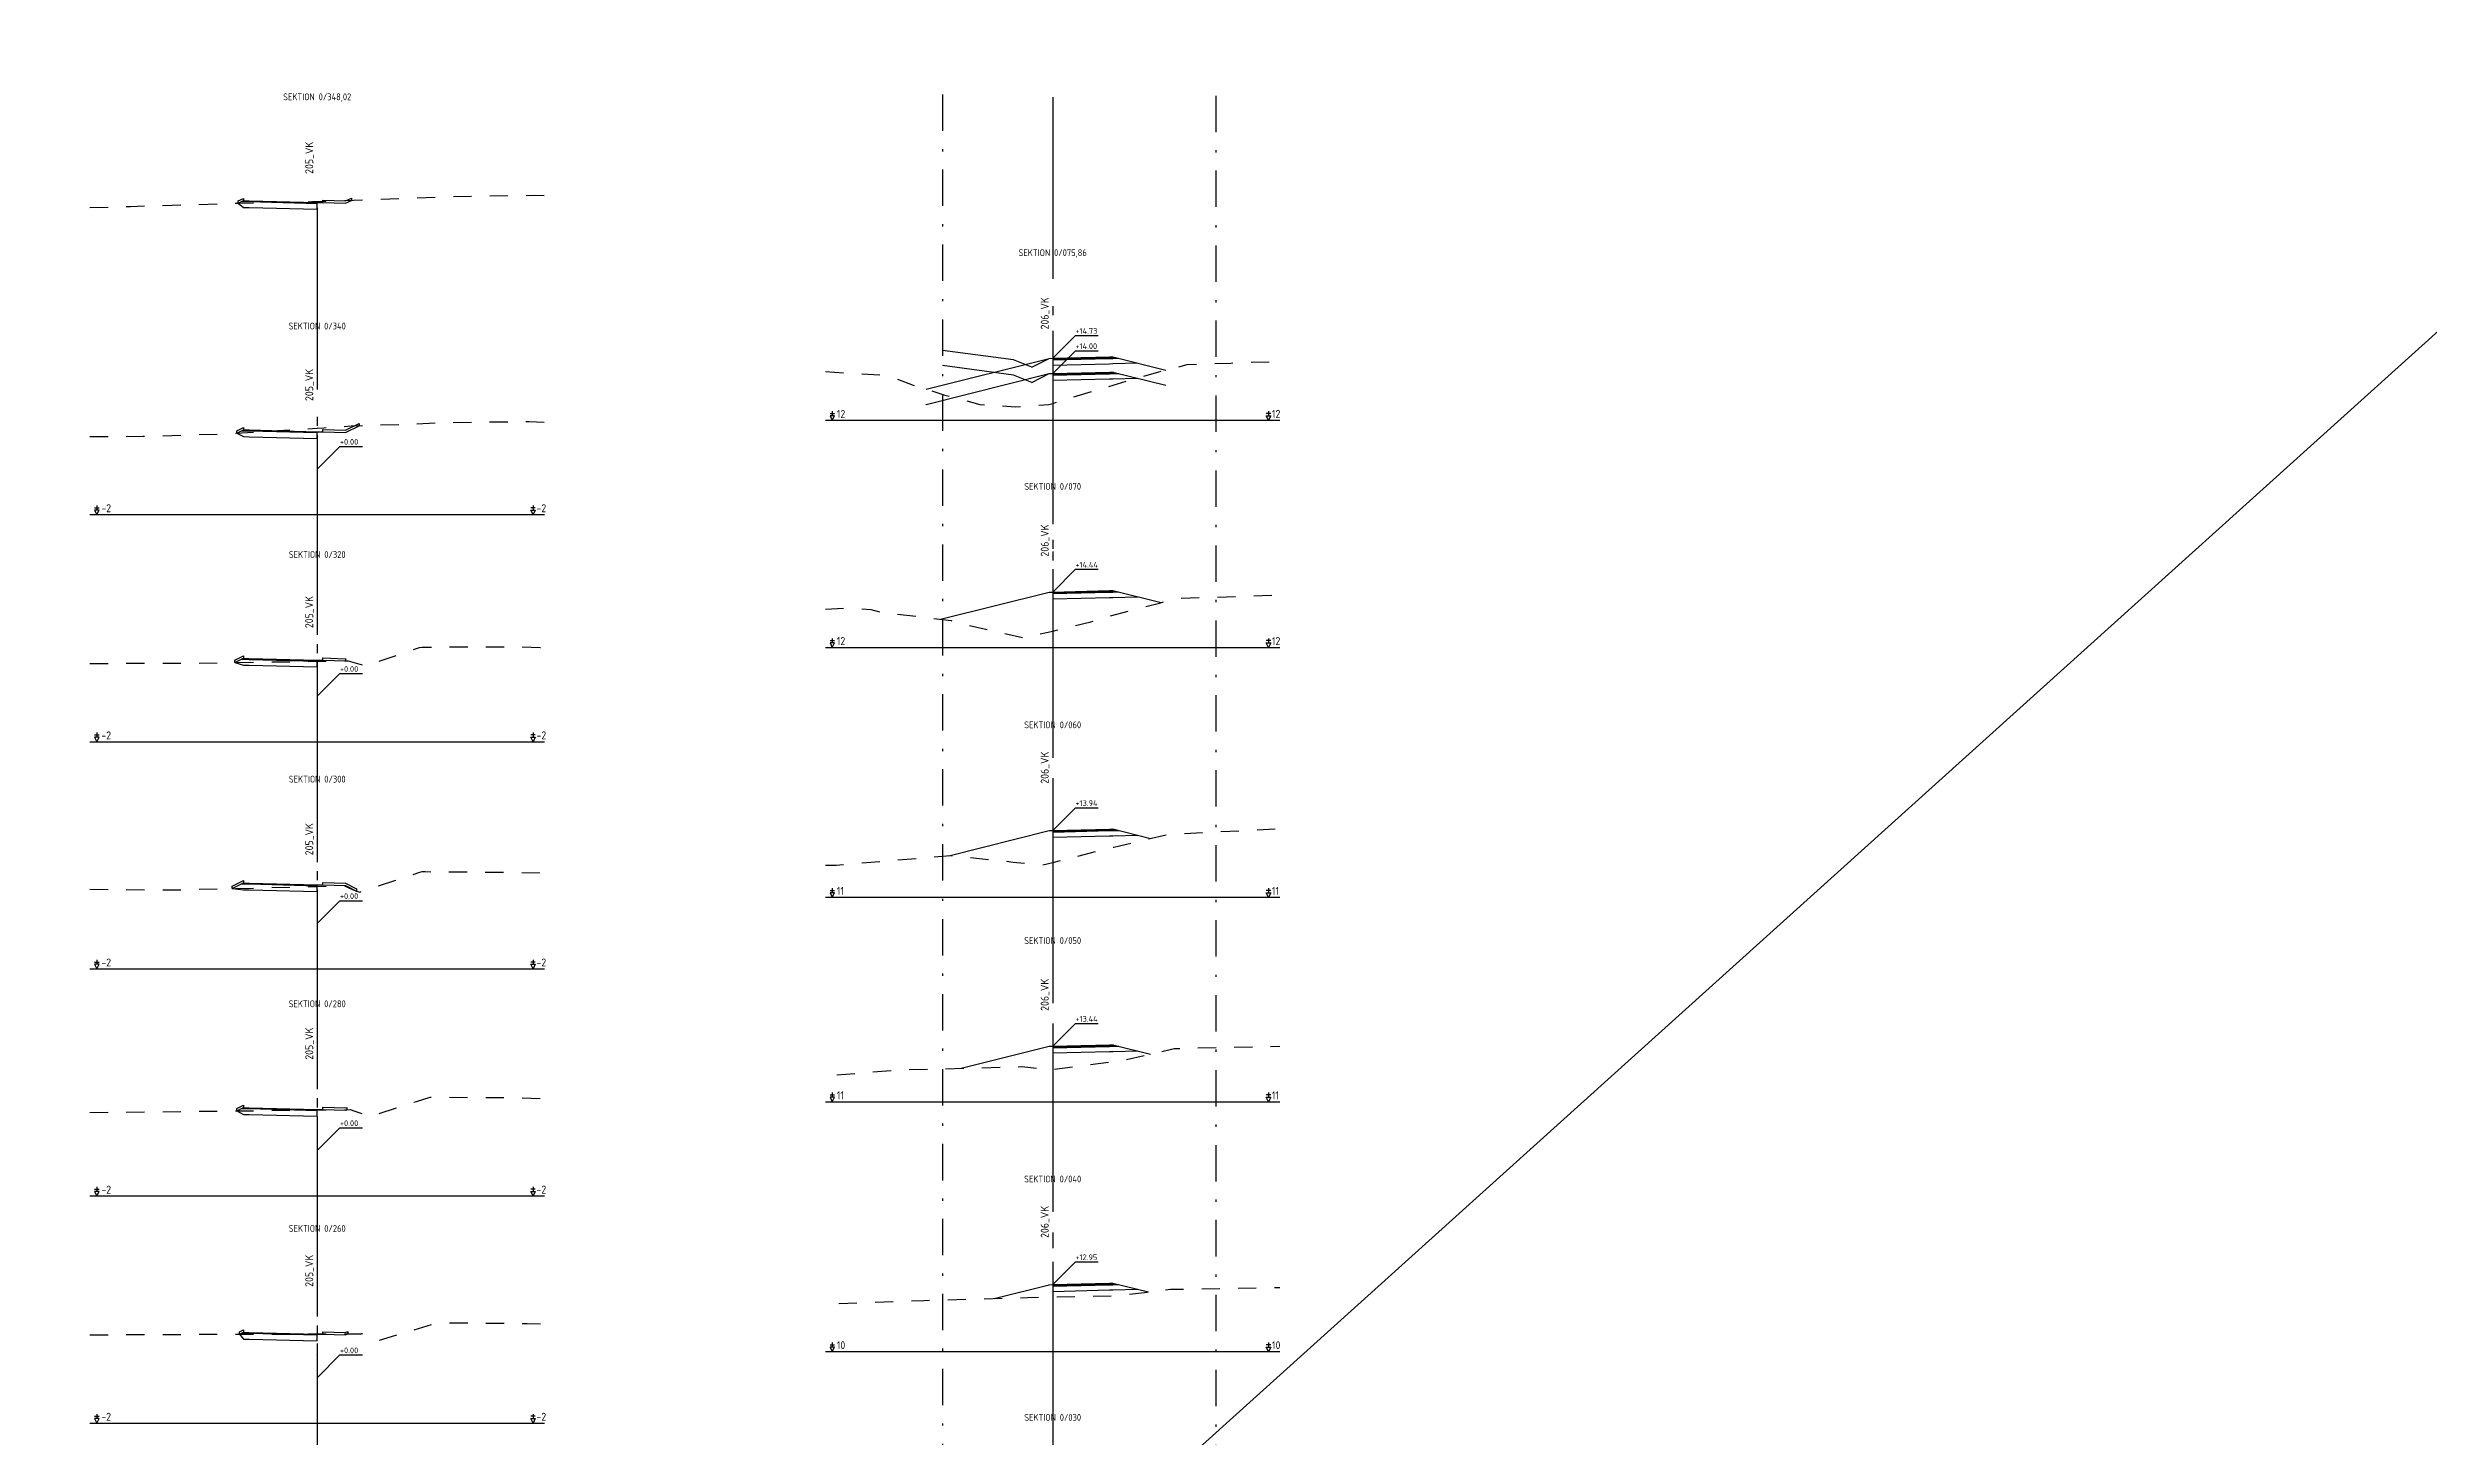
# Model space of a CAD drawing. Header units: metres. Extents: x 117388 to 123031, y 6148214 to 6150604.
# Drawn here: x 117842.7 to 117947.5, y 6149762.2 to 6149823.3 of the extents above; entities that cross this region are included whole.
import ezdxf
from ezdxf.enums import TextEntityAlignment as Align

# ---------------------------------------------------------------- set-up
doc = ezdxf.new("R2010")
doc.units = ezdxf.units.M
doc.header["$LTSCALE"] = 0.4
for name, pattern in [('AA_DASHED_2', [4, 2, -2]), ('CENTER', [16, 10, -2, 2, -2]), ('CENTRUMLINJE', [27, 20, -3, 1, -3]), ('DASHDOT', [8, 4, -2, 0, -2])]:
    doc.linetypes.add(name, pattern=pattern)
for name, color, linetype in [('05_FASTIGHGR', 7, 'DASHDOT'), ('M-311', 4, 'CENTER'), ('M-312A', 3, 'CONTINUOUS'), ('M-37-Bekladnad', 3, 'CONTINUOUS'), ('M-37-CL', 1, 'CENTRUMLINJE'), ('M-37-CL_Txt', 1, 'CONTINUOUS'), ('M-37-Mark', 9, 'AA_DASHED_2'), ('M-37-OB_B1', 4, 'CONTINUOUS'), ('M-37-OB_B2', 4, 'CONTINUOUS'), ('M-37-OB_Bi1', 4, 'CONTINUOUS'), ('M-37-OB_Bi2', 4, 'CONTINUOUS'), ('M-37-Profilhojd', 3, 'CONTINUOUS'), ('M-37-Refhojd_Lin', 1, 'CONTINUOUS'), ('M-37-Refhojd_Txt', 1, 'CONTINUOUS'), ('M-37-SektNr', 3, 'CONTINUOUS'), ('M-37-Vag-Overyta', 3, 'CONTINUOUS'), ('M-37-Vag-Slitlager', 4, 'CONTINUOUS'), ('Road_LayerForCsGenerator', 7, 'CONTINUOUS'), ('T19202X', 7, 'CONTINUOUS')]:
    doc.layers.add(name, color=color, linetype=linetype)
doc.layers.add('Non-PlotDot', color=7, linetype='CONTINUOUS', plot=False)
doc.styles.add('P_ISO_25', font='ISO', dxfattribs={"height": 2.5})
doc.styles.add('P_ISO_30', font='ISO', dxfattribs={"height": 3})

msp = doc.modelspace()

# ---------------------------------------------------------------- linework, layer by layer
at = {"layer": '05_FASTIGHGR'}
for p, q in [((117882.092, 6149821.252), (117882.092, 6149710.601)), ((117894.122, 6149821.206), (117894.122, 6149698.631))]:
    msp.add_line(p, q, dxfattribs=at)
at = {"layer": 'M-311'}
for p, q in [((117885.222, 6149809.573), (117882.092, 6149809.99)), ((117885.222, 6149808.903), (117882.092, 6149809.32)), ((117886.021, 6149809.254), (117885.222, 6149809.573)), ((117886.021, 6149809.254), (117886.793, 6149809.64)), ((117886.021, 6149808.584), (117885.222, 6149808.903)), ((117886.021, 6149808.584), (117886.793, 6149808.97))]:
    msp.add_line(p, q, dxfattribs=at)
at = {"layer": 'M-312A', "flags": 128}
msp.add_lwpolyline([(118133.929, 6149978.568), (117494.355, 6149401.904)], dxfattribs=at)
at = {"layer": 'M-37-Bekladnad', "flags": 128}
for points in [[(117851.091, 6149816.47), (117851.091, 6149816.57), (117851.323, 6149816.686), (117851.323, 6149816.586)], [(117854.823, 6149816.499), (117854.823, 6149816.599), (117855.823, 6149816.569), (117856.082, 6149816.698), (117856.082, 6149816.598)], [(117851.029, 6149806.347), (117851.029, 6149806.447), (117851.323, 6149806.594), (117851.323, 6149806.494)], [(117854.823, 6149806.407), (117854.823, 6149806.507), (117855.823, 6149806.477), (117856.423, 6149806.777), (117856.423, 6149806.677)], [(117850.951, 6149796.251), (117850.951, 6149796.351), (117851.323, 6149796.537), (117851.323, 6149796.437)], [(117854.823, 6149796.349), (117854.823, 6149796.449), (117855.823, 6149796.419), (117855.825, 6149796.42), (117855.825, 6149796.32)], [(117850.829, 6149786.299), (117850.829, 6149786.399), (117851.323, 6149786.646), (117851.323, 6149786.546)], [(117854.823, 6149786.459), (117854.823, 6149786.559), (117855.823, 6149786.529), (117856.306, 6149786.287), (117856.306, 6149786.187)], [(117851.032, 6149776.51), (117851.032, 6149776.61), (117851.323, 6149776.755), (117851.323, 6149776.655)], [(117854.823, 6149776.568), (117854.823, 6149776.668), (117855.823, 6149776.638), (117855.874, 6149776.663), (117855.874, 6149776.563)], [(117851.153, 6149766.679), (117851.153, 6149766.779), (117851.323, 6149766.865), (117851.323, 6149766.765)], [(117854.823, 6149766.677), (117854.823, 6149766.777), (117855.823, 6149766.747), (117855.921, 6149766.796), (117855.921, 6149766.696)]]:
    msp.add_lwpolyline(points, dxfattribs=at)
at = {"layer": 'M-37-CL'}
for p, q in [((117886.942, 6149821.144), (117886.942, 6149798.144)), ((117854.573, 6149816.263), (117854.573, 6149793.263)), ((117886.942, 6149810.853), (117886.942, 6149787.853)), ((117854.573, 6149806.263), (117854.573, 6149783.263)), ((117886.942, 6149800.356), (117886.942, 6149777.356)), ((117854.573, 6149796.263), (117854.573, 6149773.263)), ((117886.942, 6149790.859), (117886.942, 6149767.859)), ((117854.573, 6149786.263), (117854.573, 6149763.263)), ((117886.942, 6149780.362), (117886.942, 6149757.362)), ((117854.573, 6149776.263), (117854.573, 6149753.263)), ((117886.942, 6149769.865), (117886.942, 6149746.865)), ((117854.573, 6149766.263), (117854.573, 6149743.263))]:
    msp.add_line(p, q, dxfattribs=at)
at = {"layer": 'M-37-Mark', "flags": 128}
for points in [[(117844.573, 6149816.276), (117846.359, 6149816.329), (117848.197, 6149816.389), (117851.089, 6149816.47), (117854.331, 6149816.543), (117854.573, 6149816.55), (117856.915, 6149816.625), (117858.916, 6149816.71), (117859.965, 6149816.746), (117860.559, 6149816.771), (117860.561, 6149816.77), (117863.298, 6149816.809), (117864.141, 6149816.825), (117864.573, 6149816.809)], [(117876.942, 6149809.059), (117879.685, 6149808.888), (117880.805, 6149808.466), (117882.198, 6149808.026), (117883.743, 6149807.612), (117885.307, 6149807.506), (117886.774, 6149807.607), (117886.942, 6149807.659), (117888.916, 6149808.266), (117891.505, 6149809.015), (117892.865, 6149809.373), (117894.79, 6149809.436), (117895.647, 6149809.465), (117896.942, 6149809.505)], [(117844.573, 6149806.203), (117846.916, 6149806.21), (117850.56, 6149806.318), (117854.573, 6149806.568), (117854.859, 6149806.585), (117856.066, 6149806.665), (117858.672, 6149806.753), (117860.287, 6149806.82), (117860.288, 6149806.82), (117862.419, 6149806.85), (117863.887, 6149806.859), (117864.573, 6149806.831)], [(117876.942, 6149798.597), (117877.93, 6149798.646), (117878.933, 6149798.583), (117879.343, 6149798.479), (117882.479, 6149798.093), (117883.199, 6149797.9), (117885.68, 6149797.337), (117886.942, 6149797.636), (117888.626, 6149798.035), (117889.456, 6149798.29), (117891.643, 6149798.87), (117892.424, 6149799.076), (117896.166, 6149799.199), (117896.942, 6149799.225)], [(117844.573, 6149796.21), (117848.886, 6149796.223), (117849.238, 6149796.226), (117854.573, 6149796.303), (117855.942, 6149796.322), (117856.617, 6149796.132), (117856.781, 6149796.091), (117857.18, 6149796.262), (117859.082, 6149796.916), (117859.186, 6149796.919), (117859.515, 6149796.93), (117861.113, 6149796.938), (117861.273, 6149796.936), (117863.289, 6149796.943), (117864.379, 6149796.911), (117864.573, 6149796.903)], [(117876.942, 6149787.33), (117877.417, 6149787.334), (117879.678, 6149787.521), (117882.444, 6149787.752), (117885.205, 6149787.467), (117886.501, 6149787.339), (117886.942, 6149787.45), (117889.633, 6149788.126), (117892.026, 6149788.688), (117896.942, 6149788.934)], [(117844.573, 6149786.266), (117848.297, 6149786.239), (117848.325, 6149786.24), (117854.573, 6149786.387), (117855.767, 6149786.415), (117856.151, 6149786.236), (117856.446, 6149786.143), (117859.088, 6149787.014), (117859.19, 6149787.043), (117859.32, 6149787.042), (117863.062, 6149787.019), (117864.573, 6149786.979)], [(117877.438, 6149778.095), (117880.063, 6149778.31), (117885.581, 6149778.458), (117886.864, 6149778.331), (117886.942, 6149778.341), (117890.114, 6149778.75), (117892.289, 6149779.256), (117896.942, 6149779.356)], [(117844.573, 6149776.439), (117854.573, 6149776.549), (117856.022, 6149776.565), (117856.236, 6149776.491), (117856.902, 6149776.268), (117858.944, 6149776.927), (117859.538, 6149777.121), (117860.092, 6149777.115), (117863.405, 6149777.088), (117864.573, 6149777.047)], [(117877.527, 6149768.028), (117881.272, 6149768.162), (117885.832, 6149768.295), (117886.942, 6149768.316), (117889.82, 6149768.372), (117892.122, 6149768.655), (117896.942, 6149768.731)], [(117844.573, 6149766.653), (117849.409, 6149766.675), (117853.217, 6149766.685), (117854.573, 6149766.69), (117856.513, 6149766.699), (117856.52, 6149766.709), (117856.607, 6149766.677), (117857.292, 6149766.405), (117857.843, 6149766.577), (117859.896, 6149767.184), (117860.774, 6149767.175), (117863.816, 6149767.153), (117864.573, 6149767.135)]]:
    msp.add_lwpolyline(points, dxfattribs=at)
at = {"layer": 'M-37-OB_B1', "flags": 128}
for points in [[(117886.942, 6149809.614), (117886.942, 6149809.574), (117889.442, 6149809.636), (117889.592, 6149809.64), (117889.847, 6149809.646)], [(117886.942, 6149808.944), (117886.942, 6149808.904), (117889.442, 6149808.966), (117889.592, 6149808.97), (117889.847, 6149808.976)], [(117886.942, 6149799.323), (117886.942, 6149799.283), (117889.442, 6149799.345), (117889.592, 6149799.349), (117889.847, 6149799.355)], [(117886.942, 6149788.826), (117886.942, 6149788.786), (117889.442, 6149788.848), (117889.592, 6149788.852), (117889.847, 6149788.858)], [(117886.942, 6149779.329), (117886.942, 6149779.289), (117889.442, 6149779.351), (117889.592, 6149779.355), (117889.847, 6149779.361)], [(117886.942, 6149768.832), (117886.942, 6149768.792), (117889.442, 6149768.854), (117889.592, 6149768.858), (117889.847, 6149768.865)]]:
    msp.add_lwpolyline(points, dxfattribs=at)
at = {"layer": 'M-37-OB_B2', "flags": 128}
for points in [[(117851.091, 6149816.47), (117851.323, 6149816.286), (117851.573, 6149816.28), (117854.573, 6149816.205), (117854.573, 6149816.465)], [(117886.942, 6149809.574), (117886.942, 6149809.344), (117889.442, 6149809.406), (117889.592, 6149809.41), (117890.683, 6149809.437)], [(117886.942, 6149808.904), (117886.942, 6149808.674), (117889.442, 6149808.736), (117889.592, 6149808.74), (117890.683, 6149808.767)], [(117851.029, 6149806.347), (117851.323, 6149806.194), (117851.573, 6149806.188), (117854.573, 6149806.113), (117854.573, 6149806.373)], [(117886.942, 6149799.283), (117886.942, 6149799.053), (117889.442, 6149799.115), (117889.592, 6149799.119), (117890.683, 6149799.146)], [(117850.951, 6149796.251), (117851.323, 6149796.137), (117851.573, 6149796.13), (117854.573, 6149796.055), (117854.573, 6149796.315)], [(117886.942, 6149788.786), (117886.942, 6149788.556), (117889.442, 6149788.618), (117889.592, 6149788.622), (117890.683, 6149788.649)], [(117850.829, 6149786.299), (117851.323, 6149786.246), (117851.573, 6149786.24), (117854.573, 6149786.165), (117854.573, 6149786.425)], [(117886.942, 6149779.289), (117886.942, 6149779.059), (117889.442, 6149779.121), (117889.592, 6149779.125), (117890.683, 6149779.152)], [(117851.032, 6149776.51), (117851.323, 6149776.355), (117851.573, 6149776.349), (117854.573, 6149776.274), (117854.573, 6149776.534)], [(117886.942, 6149768.792), (117886.942, 6149768.562), (117889.442, 6149768.624), (117889.592, 6149768.628), (117890.683, 6149768.655)], [(117851.153, 6149766.679), (117851.323, 6149766.465), (117851.573, 6149766.458), (117854.573, 6149766.383), (117854.573, 6149766.643)]]:
    msp.add_lwpolyline(points, dxfattribs=at)
at = {"layer": 'M-37-OB_Bi1', "flags": 128}
for points in [[(117851.247, 6149816.548), (117851.323, 6149816.546), (117851.573, 6149816.54), (117854.573, 6149816.465), (117854.573, 6149816.505)], [(117886.942, 6149809.644), (117886.942, 6149809.614), (117889.442, 6149809.676), (117889.592, 6149809.68), (117889.701, 6149809.683)], [(117886.942, 6149808.974), (117886.942, 6149808.944), (117889.442, 6149809.006), (117889.592, 6149809.01), (117889.701, 6149809.013)], [(117851.247, 6149806.456), (117851.323, 6149806.454), (117851.573, 6149806.448), (117854.573, 6149806.373), (117854.573, 6149806.413)], [(117886.942, 6149799.353), (117886.942, 6149799.323), (117889.442, 6149799.385), (117889.592, 6149799.389), (117889.701, 6149799.392)], [(117851.247, 6149796.399), (117851.323, 6149796.397), (117851.573, 6149796.39), (117854.573, 6149796.315), (117854.573, 6149796.355)], [(117886.942, 6149788.856), (117886.942, 6149788.826), (117889.442, 6149788.888), (117889.592, 6149788.892), (117889.701, 6149788.895)], [(117851.247, 6149786.508), (117851.323, 6149786.506), (117851.573, 6149786.5), (117854.573, 6149786.425), (117854.573, 6149786.465)], [(117886.942, 6149779.359), (117886.942, 6149779.329), (117889.442, 6149779.391), (117889.592, 6149779.395), (117889.701, 6149779.398)], [(117851.247, 6149776.617), (117851.323, 6149776.615), (117851.573, 6149776.609), (117854.573, 6149776.534), (117854.573, 6149776.574)], [(117886.942, 6149768.862), (117886.942, 6149768.832), (117889.442, 6149768.894), (117889.592, 6149768.898), (117889.701, 6149768.901)], [(117851.247, 6149766.727), (117851.323, 6149766.725), (117851.573, 6149766.718), (117854.573, 6149766.643), (117854.573, 6149766.683)]]:
    msp.add_lwpolyline(points, dxfattribs=at)
at = {"layer": 'M-37-OB_Bi2', "flags": 128}
for points in [[(117851.247, 6149816.548), (117851.323, 6149816.546), (117851.573, 6149816.54), (117854.573, 6149816.465), (117854.573, 6149816.505)], [(117886.942, 6149809.644), (117886.942, 6149809.614), (117889.442, 6149809.676), (117889.592, 6149809.68), (117889.701, 6149809.683)], [(117886.942, 6149808.974), (117886.942, 6149808.944), (117889.442, 6149809.006), (117889.592, 6149809.01), (117889.701, 6149809.013)], [(117851.247, 6149806.456), (117851.323, 6149806.454), (117851.573, 6149806.448), (117854.573, 6149806.373), (117854.573, 6149806.413)], [(117886.942, 6149799.353), (117886.942, 6149799.323), (117889.442, 6149799.385), (117889.592, 6149799.389), (117889.701, 6149799.392)], [(117851.247, 6149796.399), (117851.323, 6149796.397), (117851.573, 6149796.39), (117854.573, 6149796.315), (117854.573, 6149796.355)], [(117886.942, 6149788.856), (117886.942, 6149788.826), (117889.442, 6149788.888), (117889.592, 6149788.892), (117889.701, 6149788.895)], [(117851.247, 6149786.508), (117851.323, 6149786.506), (117851.573, 6149786.5), (117854.573, 6149786.425), (117854.573, 6149786.465)], [(117886.942, 6149779.359), (117886.942, 6149779.329), (117889.442, 6149779.391), (117889.592, 6149779.395), (117889.701, 6149779.398)], [(117851.247, 6149776.617), (117851.323, 6149776.615), (117851.573, 6149776.609), (117854.573, 6149776.534), (117854.573, 6149776.574)], [(117886.942, 6149768.862), (117886.942, 6149768.832), (117889.442, 6149768.894), (117889.592, 6149768.898), (117889.701, 6149768.901)], [(117851.247, 6149766.727), (117851.323, 6149766.725), (117851.573, 6149766.718), (117854.573, 6149766.643), (117854.573, 6149766.683)]]:
    msp.add_lwpolyline(points, dxfattribs=at)
at = {"layer": 'M-37-Profilhojd', "color": 1}
for points in [[(117886.942, 6149809.644), (117887.942, 6149810.644), (117888.942, 6149810.644)], [(117886.942, 6149808.974), (117887.942, 6149809.974), (117888.942, 6149809.974)], [(117854.573, 6149804.763), (117855.573, 6149805.763), (117856.573, 6149805.763)], [(117886.942, 6149799.353), (117887.942, 6149800.353), (117888.942, 6149800.353)], [(117854.573, 6149794.763), (117855.573, 6149795.763), (117856.573, 6149795.763)], [(117886.942, 6149788.856), (117887.942, 6149789.856), (117888.942, 6149789.856)], [(117854.573, 6149784.763), (117855.573, 6149785.763), (117856.573, 6149785.763)], [(117886.942, 6149779.359), (117887.942, 6149780.359), (117888.942, 6149780.359)], [(117854.573, 6149774.763), (117855.573, 6149775.763), (117856.573, 6149775.763)], [(117886.942, 6149768.862), (117887.942, 6149769.862), (117888.942, 6149769.862)], [(117854.573, 6149764.763), (117855.573, 6149765.763), (117856.573, 6149765.763)]]:
    msp.add_lwpolyline(points, dxfattribs=at)
at = {"layer": 'M-37-Refhojd_Lin'}
for p, q in [((117877.142, 6149807.214), (117877.342, 6149807.214)), ((117896.542, 6149807.214), (117896.342, 6149807.214)), ((117876.942, 6149806.914), (117896.942, 6149806.914)), ((117844.773, 6149803.063), (117844.973, 6149803.063)), ((117864.173, 6149803.063), (117863.973, 6149803.063)), ((117844.573, 6149802.763), (117864.573, 6149802.763)), ((117876.942, 6149796.914), (117896.942, 6149796.914)), ((117877.142, 6149797.214), (117877.342, 6149797.214)), ((117896.542, 6149797.214), (117896.342, 6149797.214)), ((117844.573, 6149792.763), (117864.573, 6149792.763)), ((117844.773, 6149793.063), (117844.973, 6149793.063)), ((117864.173, 6149793.063), (117863.973, 6149793.063)), ((117877.142, 6149786.214), (117877.342, 6149786.214)), ((117896.542, 6149786.214), (117896.342, 6149786.214)), ((117876.942, 6149785.914), (117896.942, 6149785.914)), ((117844.773, 6149783.063), (117844.973, 6149783.063)), ((117864.173, 6149783.063), (117863.973, 6149783.063)), ((117844.573, 6149782.763), (117864.573, 6149782.763)), ((117876.942, 6149776.914), (117896.942, 6149776.914)), ((117877.142, 6149777.214), (117877.342, 6149777.214)), ((117896.542, 6149777.214), (117896.342, 6149777.214)), ((117844.573, 6149772.763), (117864.573, 6149772.763)), ((117844.773, 6149773.063), (117844.973, 6149773.063)), ((117864.173, 6149773.063), (117863.973, 6149773.063)), ((117877.142, 6149766.214), (117877.342, 6149766.214)), ((117896.542, 6149766.214), (117896.342, 6149766.214)), ((117876.942, 6149765.914), (117896.942, 6149765.914)), ((117844.773, 6149763.063), (117844.973, 6149763.063)), ((117864.173, 6149763.063), (117863.973, 6149763.063)), ((117844.573, 6149762.763), (117864.573, 6149762.763))]:
    msp.add_line(p, q, dxfattribs=at)
for points in [[(117877.242, 6149807.314), (117877.242, 6149807.114), (117877.142, 6149807.114), (117877.242, 6149806.914), (117877.342, 6149807.114), (117877.242, 6149807.114)], [(117896.442, 6149807.314), (117896.442, 6149807.114), (117896.542, 6149807.114), (117896.442, 6149806.914), (117896.342, 6149807.114), (117896.442, 6149807.114)], [(117844.873, 6149803.163), (117844.873, 6149802.963), (117844.773, 6149802.963), (117844.873, 6149802.763), (117844.973, 6149802.963), (117844.873, 6149802.963)], [(117864.073, 6149803.163), (117864.073, 6149802.963), (117864.173, 6149802.963), (117864.073, 6149802.763), (117863.973, 6149802.963), (117864.073, 6149802.963)], [(117877.242, 6149797.314), (117877.242, 6149797.114), (117877.142, 6149797.114), (117877.242, 6149796.914), (117877.342, 6149797.114), (117877.242, 6149797.114)], [(117896.442, 6149797.314), (117896.442, 6149797.114), (117896.542, 6149797.114), (117896.442, 6149796.914), (117896.342, 6149797.114), (117896.442, 6149797.114)], [(117844.873, 6149793.163), (117844.873, 6149792.963), (117844.773, 6149792.963), (117844.873, 6149792.763), (117844.973, 6149792.963), (117844.873, 6149792.963)], [(117864.073, 6149793.163), (117864.073, 6149792.963), (117864.173, 6149792.963), (117864.073, 6149792.763), (117863.973, 6149792.963), (117864.073, 6149792.963)], [(117877.242, 6149786.314), (117877.242, 6149786.114), (117877.142, 6149786.114), (117877.242, 6149785.914), (117877.342, 6149786.114), (117877.242, 6149786.114)], [(117896.442, 6149786.314), (117896.442, 6149786.114), (117896.542, 6149786.114), (117896.442, 6149785.914), (117896.342, 6149786.114), (117896.442, 6149786.114)], [(117844.873, 6149783.163), (117844.873, 6149782.963), (117844.773, 6149782.963), (117844.873, 6149782.763), (117844.973, 6149782.963), (117844.873, 6149782.963)], [(117864.073, 6149783.163), (117864.073, 6149782.963), (117864.173, 6149782.963), (117864.073, 6149782.763), (117863.973, 6149782.963), (117864.073, 6149782.963)], [(117877.242, 6149777.314), (117877.242, 6149777.114), (117877.142, 6149777.114), (117877.242, 6149776.914), (117877.342, 6149777.114), (117877.242, 6149777.114)], [(117896.442, 6149777.314), (117896.442, 6149777.114), (117896.542, 6149777.114), (117896.442, 6149776.914), (117896.342, 6149777.114), (117896.442, 6149777.114)], [(117844.873, 6149773.163), (117844.873, 6149772.963), (117844.773, 6149772.963), (117844.873, 6149772.763), (117844.973, 6149772.963), (117844.873, 6149772.963)], [(117864.073, 6149773.163), (117864.073, 6149772.963), (117864.173, 6149772.963), (117864.073, 6149772.763), (117863.973, 6149772.963), (117864.073, 6149772.963)], [(117877.242, 6149766.314), (117877.242, 6149766.114), (117877.142, 6149766.114), (117877.242, 6149765.914), (117877.342, 6149766.114), (117877.242, 6149766.114)], [(117896.442, 6149766.314), (117896.442, 6149766.114), (117896.542, 6149766.114), (117896.442, 6149765.914), (117896.342, 6149766.114), (117896.442, 6149766.114)], [(117844.873, 6149763.163), (117844.873, 6149762.963), (117844.773, 6149762.963), (117844.873, 6149762.763), (117844.973, 6149762.963), (117844.873, 6149762.963)], [(117864.073, 6149763.163), (117864.073, 6149762.963), (117864.173, 6149762.963), (117864.073, 6149762.763), (117863.973, 6149762.963), (117864.073, 6149762.963)]]:
    msp.add_lwpolyline(points, dxfattribs=at)
at = {"layer": 'M-37-Vag-Overyta', "flags": 128}
for points in [[(117851.091, 6149816.47), (117851.323, 6149816.586), (117851.573, 6149816.58), (117854.573, 6149816.505), (117854.823, 6149816.499), (117855.823, 6149816.469), (117856.082, 6149816.598)], [(117881.375, 6149808.286), (117886.792, 6149809.64), (117886.942, 6149809.644), (117889.442, 6149809.706), (117889.592, 6149809.71), (117891.927, 6149809.126)], [(117881.375, 6149807.616), (117886.792, 6149808.97), (117886.942, 6149808.974), (117889.442, 6149809.036), (117889.592, 6149809.04), (117891.927, 6149808.456)], [(117851.029, 6149806.347), (117851.323, 6149806.494), (117851.573, 6149806.488), (117854.573, 6149806.413), (117854.823, 6149806.407), (117855.823, 6149806.377), (117856.423, 6149806.677)], [(117882.003, 6149798.152), (117886.792, 6149799.349), (117886.942, 6149799.353), (117889.442, 6149799.415), (117889.592, 6149799.419), (117891.713, 6149798.889)], [(117850.951, 6149796.251), (117851.323, 6149796.437), (117851.573, 6149796.43), (117854.573, 6149796.355), (117854.823, 6149796.349), (117855.823, 6149796.319), (117855.825, 6149796.32)], [(117882.366, 6149787.746), (117886.792, 6149788.852), (117886.942, 6149788.856), (117889.442, 6149788.918), (117889.592, 6149788.922), (117891.253, 6149788.507)], [(117850.829, 6149786.299), (117851.323, 6149786.546), (117851.573, 6149786.54), (117854.573, 6149786.465), (117854.823, 6149786.459), (117855.823, 6149786.429), (117856.306, 6149786.187)], [(117882.918, 6149778.387), (117886.792, 6149779.355), (117886.942, 6149779.359), (117889.442, 6149779.421), (117889.592, 6149779.425), (117891.242, 6149779.013)], [(117851.032, 6149776.51), (117851.323, 6149776.655), (117851.573, 6149776.649), (117854.573, 6149776.574), (117854.823, 6149776.568), (117855.823, 6149776.538), (117855.874, 6149776.563)], [(117884.369, 6149768.252), (117886.792, 6149768.858), (117886.942, 6149768.862), (117889.442, 6149768.924), (117889.592, 6149768.928), (117891.158, 6149768.537)], [(117851.153, 6149766.679), (117851.323, 6149766.765), (117851.573, 6149766.758), (117854.573, 6149766.683), (117854.823, 6149766.677), (117855.823, 6149766.647), (117855.921, 6149766.696)]]:
    msp.add_lwpolyline(points, dxfattribs=at)
at = {"layer": 'M-37-Vag-Slitlager', "flags": 128}
for points in [[(117851.247, 6149816.548), (117851.323, 6149816.546), (117851.573, 6149816.54), (117854.573, 6149816.465), (117854.573, 6149816.505)], [(117886.942, 6149809.644), (117886.942, 6149809.614), (117889.442, 6149809.676), (117889.592, 6149809.68), (117889.701, 6149809.683)], [(117886.942, 6149808.974), (117886.942, 6149808.944), (117889.442, 6149809.006), (117889.592, 6149809.01), (117889.701, 6149809.013)], [(117851.247, 6149806.456), (117851.323, 6149806.454), (117851.573, 6149806.448), (117854.573, 6149806.373), (117854.573, 6149806.413)], [(117886.942, 6149799.353), (117886.942, 6149799.323), (117889.442, 6149799.385), (117889.592, 6149799.389), (117889.701, 6149799.392)], [(117851.247, 6149796.399), (117851.323, 6149796.397), (117851.573, 6149796.39), (117854.573, 6149796.315), (117854.573, 6149796.355)], [(117886.942, 6149788.856), (117886.942, 6149788.826), (117889.442, 6149788.888), (117889.592, 6149788.892), (117889.701, 6149788.895)], [(117851.247, 6149786.508), (117851.323, 6149786.506), (117851.573, 6149786.5), (117854.573, 6149786.425), (117854.573, 6149786.465)], [(117886.942, 6149779.359), (117886.942, 6149779.329), (117889.442, 6149779.391), (117889.592, 6149779.395), (117889.701, 6149779.398)], [(117851.247, 6149776.617), (117851.323, 6149776.615), (117851.573, 6149776.609), (117854.573, 6149776.534), (117854.573, 6149776.574)], [(117886.942, 6149768.862), (117886.942, 6149768.832), (117889.442, 6149768.894), (117889.592, 6149768.898), (117889.701, 6149768.901)], [(117851.247, 6149766.727), (117851.323, 6149766.725), (117851.573, 6149766.718), (117854.573, 6149766.643), (117854.573, 6149766.683)]]:
    msp.add_lwpolyline(points, dxfattribs=at)
at = {"layer": 'Non-PlotDot'}
for centre in [(117851.091, 6149816.47), (117851.323, 6149816.586), (117851.573, 6149816.58), (117854.573, 6149816.505), (117854.823, 6149816.499), (117855.823, 6149816.469), (117856.082, 6149816.598), (117886.792, 6149809.64), (117886.942, 6149809.644), (117889.442, 6149809.706), (117889.592, 6149809.71), (117881.375, 6149808.286), (117886.792, 6149808.97), (117886.942, 6149808.974), (117889.442, 6149809.036), (117889.592, 6149809.04), (117891.927, 6149809.126), (117891.927, 6149808.456), (117881.375, 6149807.616), (117851.029, 6149806.347), (117851.323, 6149806.494), (117851.573, 6149806.488), (117854.573, 6149806.413), (117854.823, 6149806.407), (117855.823, 6149806.377), (117856.423, 6149806.677), (117886.792, 6149799.349), (117886.942, 6149799.353), (117889.442, 6149799.415), (117889.592, 6149799.419), (117891.713, 6149798.889), (117882.003, 6149798.152), (117850.951, 6149796.251), (117851.323, 6149796.437), (117851.573, 6149796.43), (117854.573, 6149796.355), (117854.823, 6149796.349), (117855.823, 6149796.319), (117855.825, 6149796.32), (117886.792, 6149788.852), (117886.942, 6149788.856), (117889.442, 6149788.918), (117889.592, 6149788.922), (117891.253, 6149788.507), (117882.366, 6149787.746), (117850.829, 6149786.299), (117851.323, 6149786.546), (117851.573, 6149786.54), (117854.573, 6149786.465), (117854.823, 6149786.459), (117855.823, 6149786.429), (117856.306, 6149786.187), (117886.792, 6149779.355), (117886.942, 6149779.359), (117889.442, 6149779.421), (117889.592, 6149779.425), (117891.242, 6149779.013), (117882.918, 6149778.387), (117851.323, 6149776.655), (117851.032, 6149776.51), (117851.573, 6149776.649), (117854.573, 6149776.574), (117854.823, 6149776.568), (117855.823, 6149776.538), (117855.874, 6149776.563), (117886.792, 6149768.858), (117886.942, 6149768.862), (117889.442, 6149768.924), (117889.592, 6149768.928), (117891.158, 6149768.537), (117884.369, 6149768.252), (117851.153, 6149766.679), (117851.323, 6149766.765), (117851.573, 6149766.758), (117854.573, 6149766.683), (117854.823, 6149766.677), (117855.823, 6149766.647), (117855.921, 6149766.696)]:
    msp.add_circle(centre, 0.001, dxfattribs=at)
at = {"layer": 'Road_LayerForCsGenerator'}
for centre in [(117854.573, 6149815.763), (117886.942, 6149806.914), (117854.573, 6149805.763), (117886.942, 6149796.914), (117854.573, 6149795.763), (117886.942, 6149786.914), (117854.573, 6149785.763), (117886.942, 6149776.914), (117854.573, 6149775.763), (117886.942, 6149766.914), (117854.573, 6149765.763)]:
    msp.add_circle(centre, 0.001, dxfattribs=at)
at = {"layer": 'T19202X', "color": 7}
for centre in [(117854.573, 6149815.763), (117886.942, 6149806.914), (117854.573, 6149805.763), (117886.942, 6149796.914), (117854.573, 6149795.763), (117886.942, 6149786.914), (117854.573, 6149785.763), (117886.942, 6149776.914), (117854.573, 6149775.763), (117886.942, 6149766.914), (117854.573, 6149765.763)]:
    msp.add_circle(centre, 0.001, dxfattribs=at)

# ---------------------------------------------------------------- texts
at = {"layer": 'M-37-CL_Txt', "style": 'P_ISO_30'}
for s, p in [('205_VK', (117854.223, 6149817.763)), ('206_VK', (117886.592, 6149810.914)), ('205_VK', (117854.223, 6149807.763)), ('206_VK', (117886.592, 6149800.914)), ('205_VK', (117854.223, 6149797.763)), ('206_VK', (117886.592, 6149790.914)), ('205_VK', (117854.223, 6149787.763)), ('206_VK', (117886.592, 6149780.914)), ('205_VK', (117854.223, 6149778.763)), ('206_VK', (117886.592, 6149770.914)), ('205_VK', (117854.223, 6149768.763))]:
    msp.add_text(s, height=0.35, rotation=90.01167, dxfattribs=at).set_placement(p, align=Align.MIDDLE_LEFT)
at = {"layer": 'M-37-Profilhojd', "style": 'P_ISO_25'}
for s, p in [('+14.73', (117887.942, 6149810.722)), ('+14.00', (117887.942, 6149810.052)), ('+0.00', (117855.573, 6149805.841)), ('+14.44', (117887.942, 6149800.431)), ('+0.00', (117855.573, 6149795.841)), ('+13.94', (117887.942, 6149789.934)), ('+0.00', (117855.573, 6149785.841)), ('+13.44', (117887.942, 6149780.437)), ('+0.00', (117855.573, 6149775.841)), ('+12.95', (117887.942, 6149769.94)), ('+0.00', (117855.573, 6149765.841))]:
    msp.add_text(s, height=0.25, dxfattribs=at).set_placement(p)
at = {"layer": 'M-37-Refhojd_Lin', "style": 'P_ISO_25'}
for s, p in [('12', (117896.592, 6149806.914)), ('-2', (117864.223, 6149802.763)), ('12', (117896.592, 6149796.914)), ('-2', (117864.223, 6149792.763)), ('11', (117896.592, 6149785.914)), ('-2', (117864.223, 6149782.763)), ('11', (117896.592, 6149776.914)), ('-2', (117864.223, 6149772.763)), ('10', (117896.592, 6149765.914)), ('-2', (117864.223, 6149762.763))]:
    msp.add_text(s, height=0.35, dxfattribs=at).set_placement(p, align=Align.BOTTOM_LEFT)
at = {"layer": 'M-37-Refhojd_Txt', "style": 'P_ISO_25'}
for s, p in [('12', (117877.442, 6149806.914)), ('-2', (117845.073, 6149802.763)), ('12', (117877.442, 6149796.914)), ('-2', (117845.073, 6149792.763)), ('11', (117877.442, 6149785.914)), ('-2', (117845.073, 6149782.763)), ('11', (117877.442, 6149776.914)), ('-2', (117845.073, 6149772.763)), ('10', (117877.442, 6149765.914)), ('-2', (117845.073, 6149762.763))]:
    msp.add_text(s, height=0.35, dxfattribs=at).set_placement(p, align=Align.BOTTOM_LEFT)
at = {"layer": 'M-37-SektNr', "style": 'P_ISO_30'}
for s, p in [('SEKTION 0/348,02', (117854.573, 6149821.005)), ('SEKTION 0/075,86', (117886.942, 6149814.144)), ('SEKTION 0/340', (117854.573, 6149810.913)), ('SEKTION 0/070', (117886.942, 6149803.853)), ('SEKTION 0/320', (117854.573, 6149800.855)), ('SEKTION 0/060', (117886.942, 6149793.356)), ('SEKTION 0/300', (117854.573, 6149790.965)), ('SEKTION 0/050', (117886.942, 6149783.859)), ('SEKTION 0/280', (117854.573, 6149781.074)), ('SEKTION 0/040', (117886.942, 6149773.362)), ('SEKTION 0/260', (117854.573, 6149771.183)), ('SEKTION 0/030', (117886.942, 6149762.865))]:
    msp.add_text(s, height=0.3, dxfattribs=at).set_placement(p, align=Align.CENTER)

doc.saveas('drawing.dxf')
